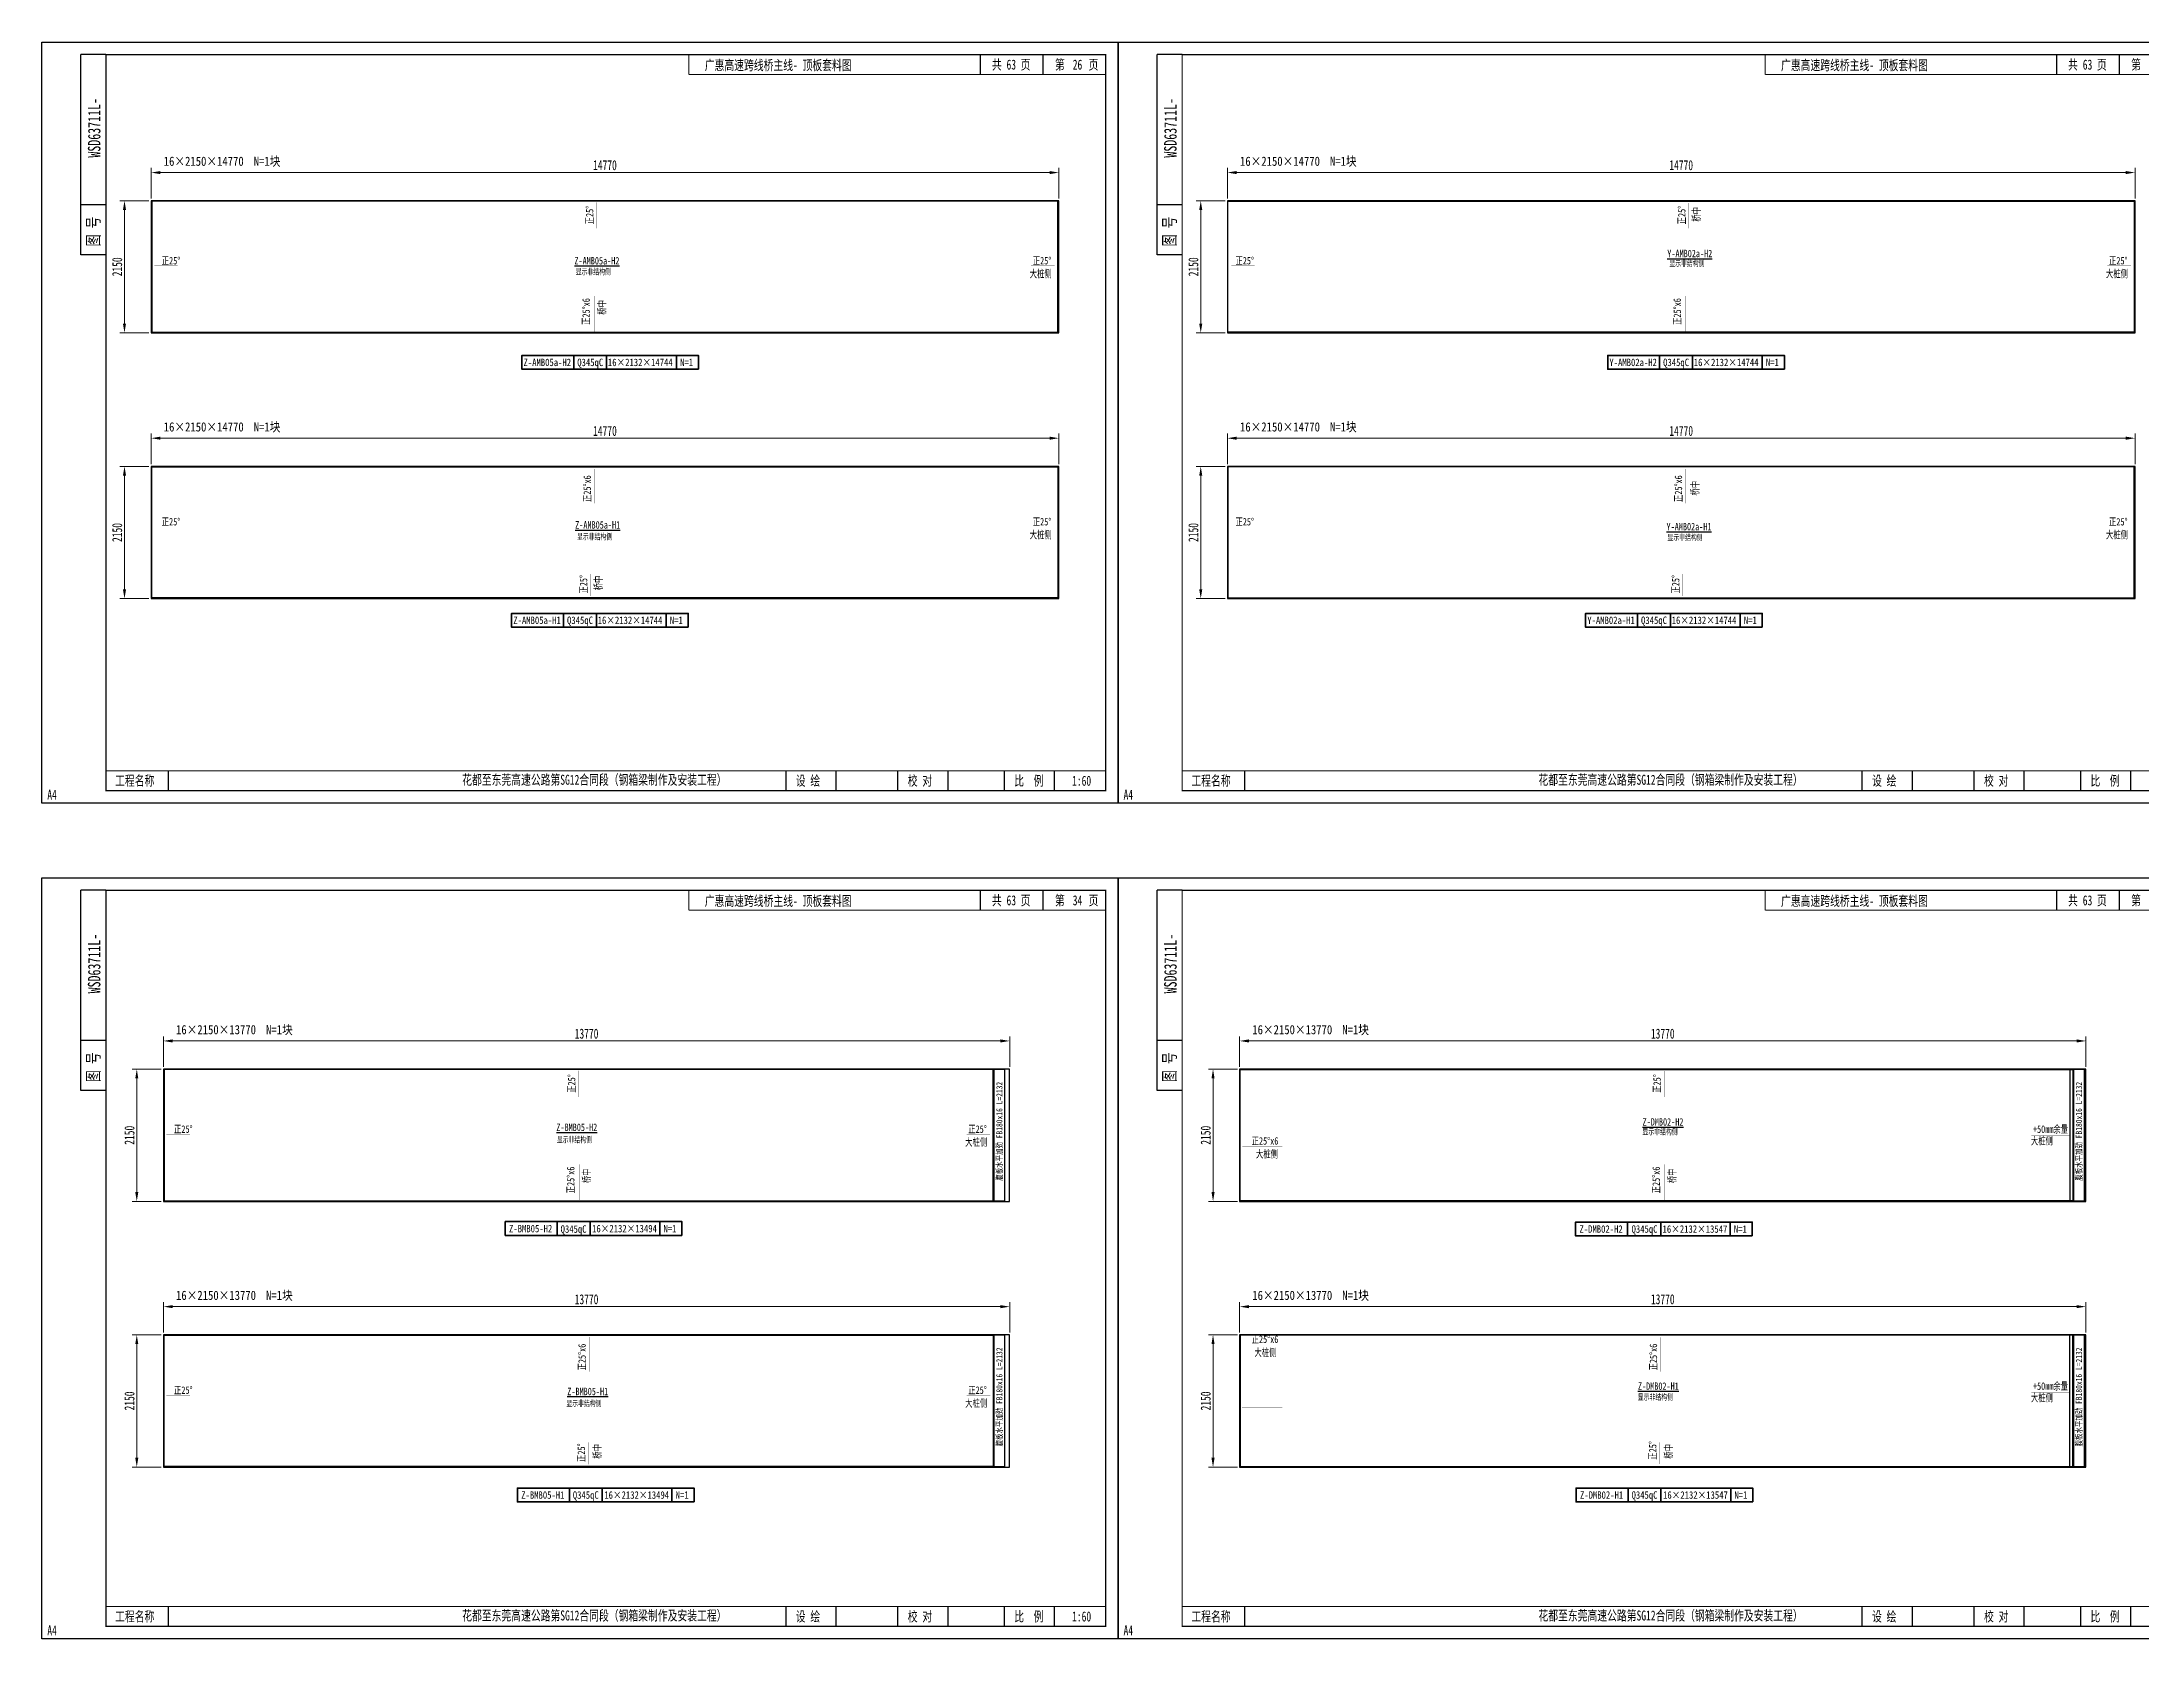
# Model space of a CAD drawing. Extents: x 1629247 to 2251351, y -601856 to -65897.
# Drawn here: x 2104269 to 2138440, y -172000 to -146022 of the extents above; entities that cross this region are included whole.
import ezdxf
from ezdxf.enums import TextEntityAlignment as Align

# ---------------------------------------------------------------- set-up
doc = ezdxf.new("R2010")
doc.units = 0
doc.header["$LTSCALE"] = 2
doc.header["$MEASUREMENT"] = 0
doc.header["$PDMODE"] = 35
doc.header["$PDSIZE"] = 50
doc.linetypes.add('PHANTOM', pattern=[63.5, 31.75, -6.35, 6.35, -6.35, 6.35, -6.35])
doc.layers.get('0').update_dxf_attribs({"linetype": 'CONTINUOUS'})
doc.layers.get('Defpoints').update_dxf_attribs({"linetype": 'CONTINUOUS'})
doc.layers.add('1图框轮廓', color=7, linetype='CONTINUOUS', lineweight=35)
doc.layers.add('标注层', color=3, linetype='CONTINUOUS', lineweight=13)
doc.layers.add('A3', color=7, linetype='CONTINUOUS')
doc.styles.add('仿宋', font='仿宋_GB2312_1.ttf', dxfattribs={"width": 0.7})
doc.dimstyles.new('标准标注样式-60', dxfattribs={"dimscale": 60, "dimtxt": 2.7, "dimasz": 2.5, "dimexe": 1.25, "dimexo": 0.625, "dimtad": 1, "dimdec": 0, "dimdsep": 46, "dimtxsty": '仿宋', "dimcen": 2.5, "dimclrd": 3, "dimclre": 3, "dimclrt": 4, "dimazin": 0, "dimtfac": 1, "dimtdec": 0, "dimtmove": 0, "dimatfit": 3, "dimfxl": 1.25, "dimlwd": 13, "dimlwe": 13, "dimarcsym": 0})

# ---------------------------------------------------------------- blocks, each defined once
blk = doc.blocks.new('*D1015')
at = {"color": 3, "lineweight": 13, "ltscale": 3}
for p, q in [((2106044, -148567), (2106044, -148071)), ((2120814, -148567), (2120814, -148071))]:
    blk.add_line(p, q, dxfattribs=at)
at = {"color": 3, "linetype": 'ByBlock', "lineweight": 13, "ltscale": 3}
blk.add_line((2120664, -148146), (2106194, -148146), dxfattribs=at)
at = {"color": 3, "ltscale": 3}
for points in [[(2106194, -148121), (2106194, -148171), (2106044, -148146)], [(2120664, -148121), (2120664, -148171), (2120814, -148146)]]:
    blk.add_solid(points, dxfattribs=at)
at = {"layer": 'Defpoints', "color": 0, "ltscale": 3}
for p in [(2106044, -148146), (2106044, -148604), (2120814, -148604)]:
    blk.add_point(p, dxfattribs=at)
at = {"color": 4, "ltscale": 3, "insert": (2113429, -148027), "char_height": 162, "attachment_point": 5, "style": '仿宋'}
blk.add_mtext('14770', dxfattribs=at)
blk = doc.blocks.new('*D1016')
at = {"color": 3, "lineweight": 13, "ltscale": 3}
for p, q in [((2106007, -148604), (2105536, -148604)), ((2106007, -150754), (2105536, -150754))]:
    blk.add_line(p, q, dxfattribs=at)
at = {"color": 3, "linetype": 'ByBlock', "lineweight": 13, "ltscale": 3}
blk.add_line((2105611, -148754), (2105611, -150604), dxfattribs=at)
at = {"color": 3, "ltscale": 3}
for points in [[(2105586, -148754), (2105636, -148754), (2105611, -148604)], [(2105586, -150604), (2105636, -150604), (2105611, -150754)]]:
    blk.add_solid(points, dxfattribs=at)
at = {"layer": 'Defpoints', "color": 0, "ltscale": 3}
for p in [(2106044, -148604), (2105611, -150754), (2106044, -150754)]:
    blk.add_point(p, dxfattribs=at)
at = {"color": 4, "ltscale": 3, "insert": (2105493, -149679), "char_height": 162, "attachment_point": 5, "rotation": 90, "style": '仿宋'}
blk.add_mtext('2150', dxfattribs=at)
blk = doc.blocks.new('tukuangA4-')
at = {"layer": 'A3'}
for p, q in [((537, 7565), (537, 10327)), ((882, 10327), (537, 10327)), ((12951, 10051), (12951, 10327)), ((13814, 10051), (13814, 10327)), ((882, 8256), (537, 8256)), ((882, 7565), (537, 7565)), ((1745, 173), (1745, 449)), ((10266, 173), (10266, 449)), ((10957, 173), (10957, 449)), ((11811, 173), (11811, 449)), ((12502, 173), (12502, 449)), ((13280, 173), (13280, 449)), ((13971, 173), (13971, 449))]:
    blk.add_line(p, q, dxfattribs=at)
blk.add_lwpolyline([(14850, 10500), (14850, 0), (0, 0), (0, 10500)], close=True, dxfattribs=at)
for points, const_width in [([(882, 10327), (14677, 10327), (14677, 173), (882, 173), (882, 10327)], 17.3), ([(8927, 10051), (8927, 10327)], 13.8), ([(8927, 10051), (14677, 10051)], 13.8), ([(882, 449), (14677, 449)], 13.8)]:
    blk.add_lwpolyline(points, dxfattribs=dict(at, const_width=const_width))
at = {"layer": 'A3', "color": 7, "linetype": 'Continuous', "style": '仿宋', "width": 0.7}
for s, p in [('共    页', (13106, 10120)), ('第     页', (13977, 10120)), ('工程名称', (1009, 242)), ('花都至东莞高速公路第SG12合同段（钢箱梁制作及安装工程）', (5798, 255)), ('设 绘', (10401, 242)), ('校 对', (11946, 242)), ('比  例', (13415, 242))]:
    blk.add_text(s, height=138.1, dxfattribs=at).set_placement(p)
blk.add_text('WSD63711L-', height=172.6, rotation=90, dxfattribs=at).set_placement((806, 9316), align=Align.CENTER)
blk.add_text('图 号', height=172.6, rotation=90, dxfattribs=at).set_placement((793, 7681))
blk.add_text('A4', height=138.1, dxfattribs=at).set_placement((139, 50), align=Align.CENTER)
blk = doc.blocks.new('*D1017')
at = {"color": 3, "lineweight": 13, "ltscale": 3}
for p, q in [((2106044, -152888), (2106044, -152392)), ((2120814, -152888), (2120814, -152392))]:
    blk.add_line(p, q, dxfattribs=at)
at = {"color": 3, "linetype": 'ByBlock', "lineweight": 13, "ltscale": 3}
blk.add_line((2120664, -152467), (2106194, -152467), dxfattribs=at)
at = {"color": 3, "ltscale": 3}
for points in [[(2106194, -152442), (2106194, -152492), (2106044, -152467)], [(2120664, -152442), (2120664, -152492), (2120814, -152467)]]:
    blk.add_solid(points, dxfattribs=at)
at = {"layer": 'Defpoints', "color": 0, "ltscale": 3}
for p in [(2106044, -152467), (2106044, -152926), (2120814, -152926)]:
    blk.add_point(p, dxfattribs=at)
at = {"color": 4, "ltscale": 3, "insert": (2113429, -152349), "char_height": 162, "attachment_point": 5, "style": '仿宋'}
blk.add_mtext('14770', dxfattribs=at)
blk = doc.blocks.new('*D1018')
at = {"color": 3, "lineweight": 13, "ltscale": 3}
for p, q in [((2106007, -152926), (2105536, -152926)), ((2106007, -155076), (2105536, -155076))]:
    blk.add_line(p, q, dxfattribs=at)
at = {"color": 3, "linetype": 'ByBlock', "lineweight": 13, "ltscale": 3}
blk.add_line((2105611, -153076), (2105611, -154926), dxfattribs=at)
at = {"color": 3, "ltscale": 3}
for points in [[(2105586, -153076), (2105636, -153076), (2105611, -152926)], [(2105586, -154926), (2105636, -154926), (2105611, -155076)]]:
    blk.add_solid(points, dxfattribs=at)
at = {"layer": 'Defpoints', "color": 0, "ltscale": 3}
for p in [(2106044, -152926), (2105611, -155076), (2106044, -155076)]:
    blk.add_point(p, dxfattribs=at)
at = {"color": 4, "ltscale": 3, "insert": (2105493, -154001), "char_height": 162, "attachment_point": 5, "rotation": 90, "style": '仿宋'}
blk.add_mtext('2150', dxfattribs=at)
blk = doc.blocks.new('*D1019')
at = {"color": 3, "lineweight": 13, "ltscale": 3}
for p, q in [((2123557, -148567), (2123557, -148071)), ((2138327, -148567), (2138327, -148071))]:
    blk.add_line(p, q, dxfattribs=at)
at = {"color": 3, "linetype": 'ByBlock', "lineweight": 13, "ltscale": 3}
blk.add_line((2138177, -148146), (2123707, -148146), dxfattribs=at)
at = {"color": 3, "ltscale": 3}
for points in [[(2123707, -148121), (2123707, -148171), (2123557, -148146)], [(2138177, -148121), (2138177, -148171), (2138327, -148146)]]:
    blk.add_solid(points, dxfattribs=at)
at = {"layer": 'Defpoints', "color": 0, "ltscale": 3}
for p in [(2123557, -148146), (2123557, -148604), (2138327, -148604)]:
    blk.add_point(p, dxfattribs=at)
at = {"color": 4, "ltscale": 3, "insert": (2130942, -148027), "char_height": 162, "attachment_point": 5, "style": '仿宋'}
blk.add_mtext('14770', dxfattribs=at)
blk = doc.blocks.new('*D1020')
at = {"color": 3, "lineweight": 13, "ltscale": 3}
for p, q in [((2123520, -148604), (2123049, -148604)), ((2123520, -150754), (2123049, -150754))]:
    blk.add_line(p, q, dxfattribs=at)
at = {"color": 3, "linetype": 'ByBlock', "lineweight": 13, "ltscale": 3}
blk.add_line((2123124, -148754), (2123124, -150604), dxfattribs=at)
at = {"color": 3, "ltscale": 3}
for points in [[(2123099, -148754), (2123149, -148754), (2123124, -148604)], [(2123099, -150604), (2123149, -150604), (2123124, -150754)]]:
    blk.add_solid(points, dxfattribs=at)
at = {"layer": 'Defpoints', "color": 0, "ltscale": 3}
for p in [(2123557, -148604), (2123124, -150754), (2123557, -150754)]:
    blk.add_point(p, dxfattribs=at)
at = {"color": 4, "ltscale": 3, "insert": (2123005, -149679), "char_height": 162, "attachment_point": 5, "rotation": 90, "style": '仿宋'}
blk.add_mtext('2150', dxfattribs=at)
blk = doc.blocks.new('*D1021')
at = {"color": 3, "lineweight": 13, "ltscale": 3}
for p, q in [((2123557, -152888), (2123557, -152392)), ((2138327, -152888), (2138327, -152392))]:
    blk.add_line(p, q, dxfattribs=at)
at = {"color": 3, "linetype": 'ByBlock', "lineweight": 13, "ltscale": 3}
blk.add_line((2138177, -152467), (2123707, -152467), dxfattribs=at)
at = {"color": 3, "ltscale": 3}
for points in [[(2123707, -152442), (2123707, -152492), (2123557, -152467)], [(2138177, -152442), (2138177, -152492), (2138327, -152467)]]:
    blk.add_solid(points, dxfattribs=at)
at = {"layer": 'Defpoints', "color": 0, "ltscale": 3}
for p in [(2123557, -152467), (2123557, -152926), (2138327, -152926)]:
    blk.add_point(p, dxfattribs=at)
at = {"color": 4, "ltscale": 3, "insert": (2130942, -152349), "char_height": 162, "attachment_point": 5, "style": '仿宋'}
blk.add_mtext('14770', dxfattribs=at)
blk = doc.blocks.new('*D1022')
at = {"color": 3, "lineweight": 13, "ltscale": 3}
for p, q in [((2123520, -152926), (2123049, -152926)), ((2123520, -155076), (2123049, -155076))]:
    blk.add_line(p, q, dxfattribs=at)
at = {"color": 3, "linetype": 'ByBlock', "lineweight": 13, "ltscale": 3}
blk.add_line((2123124, -153076), (2123124, -154926), dxfattribs=at)
at = {"color": 3, "ltscale": 3}
for points in [[(2123099, -153076), (2123149, -153076), (2123124, -152926)], [(2123099, -154926), (2123149, -154926), (2123124, -155076)]]:
    blk.add_solid(points, dxfattribs=at)
at = {"layer": 'Defpoints', "color": 0, "ltscale": 3}
for p in [(2123557, -152926), (2123124, -155076), (2123557, -155076)]:
    blk.add_point(p, dxfattribs=at)
at = {"color": 4, "ltscale": 3, "insert": (2123005, -154001), "char_height": 162, "attachment_point": 5, "rotation": 90, "style": '仿宋'}
blk.add_mtext('2150', dxfattribs=at)
blk = doc.blocks.new('*D1023')
at = {"color": 3, "lineweight": 13, "ltscale": 3}
for p, q in [((2106244, -162693), (2106244, -162197)), ((2120015, -162693), (2120015, -162197))]:
    blk.add_line(p, q, dxfattribs=at)
at = {"color": 3, "linetype": 'ByBlock', "lineweight": 13, "ltscale": 3}
blk.add_line((2119865, -162272), (2106394, -162272), dxfattribs=at)
at = {"color": 3, "ltscale": 3}
for points in [[(2106394, -162247), (2106394, -162297), (2106244, -162272)], [(2119865, -162247), (2119865, -162297), (2120015, -162272)]]:
    blk.add_solid(points, dxfattribs=at)
at = {"layer": 'Defpoints', "color": 0, "ltscale": 3}
for p in [(2106244, -162272), (2106244, -162731), (2120015, -162731)]:
    blk.add_point(p, dxfattribs=at)
at = {"color": 4, "ltscale": 3, "insert": (2113130, -162154), "char_height": 162, "attachment_point": 5, "style": '仿宋'}
blk.add_mtext('13770', dxfattribs=at)
blk = doc.blocks.new('*D1024')
at = {"color": 3, "lineweight": 13, "ltscale": 3}
for p, q in [((2106207, -162731), (2105736, -162731)), ((2106207, -164881), (2105736, -164881))]:
    blk.add_line(p, q, dxfattribs=at)
at = {"color": 3, "linetype": 'ByBlock', "lineweight": 13, "ltscale": 3}
blk.add_line((2105811, -162881), (2105811, -164731), dxfattribs=at)
at = {"color": 3, "ltscale": 3}
for points in [[(2105786, -162881), (2105836, -162881), (2105811, -162731)], [(2105786, -164731), (2105836, -164731), (2105811, -164881)]]:
    blk.add_solid(points, dxfattribs=at)
at = {"layer": 'Defpoints', "color": 0, "ltscale": 3}
for p in [(2106244, -162731), (2105811, -164881), (2106244, -164881)]:
    blk.add_point(p, dxfattribs=at)
at = {"color": 4, "ltscale": 3, "insert": (2105693, -163806), "char_height": 162, "attachment_point": 5, "rotation": 90, "style": '仿宋'}
blk.add_mtext('2150', dxfattribs=at)
blk = doc.blocks.new('*D1025')
at = {"color": 3, "lineweight": 13, "ltscale": 3}
for p, q in [((2106244, -167015), (2106244, -166519)), ((2120015, -167015), (2120015, -166519))]:
    blk.add_line(p, q, dxfattribs=at)
at = {"color": 3, "linetype": 'ByBlock', "lineweight": 13, "ltscale": 3}
blk.add_line((2119865, -166594), (2106394, -166594), dxfattribs=at)
at = {"color": 3, "ltscale": 3}
for points in [[(2106394, -166569), (2106394, -166619), (2106244, -166594)], [(2119865, -166569), (2119865, -166619), (2120015, -166594)]]:
    blk.add_solid(points, dxfattribs=at)
at = {"layer": 'Defpoints', "color": 0, "ltscale": 3}
for p in [(2106244, -166594), (2106244, -167053), (2120015, -167053)]:
    blk.add_point(p, dxfattribs=at)
at = {"color": 4, "ltscale": 3, "insert": (2113130, -166475), "char_height": 162, "attachment_point": 5, "style": '仿宋'}
blk.add_mtext('13770', dxfattribs=at)
blk = doc.blocks.new('*D1026')
at = {"color": 3, "lineweight": 13, "ltscale": 3}
for p, q in [((2106207, -167053), (2105736, -167053)), ((2106207, -169203), (2105736, -169203))]:
    blk.add_line(p, q, dxfattribs=at)
at = {"color": 3, "linetype": 'ByBlock', "lineweight": 13, "ltscale": 3}
blk.add_line((2105811, -167203), (2105811, -169053), dxfattribs=at)
at = {"color": 3, "ltscale": 3}
for points in [[(2105786, -167203), (2105836, -167203), (2105811, -167053)], [(2105786, -169053), (2105836, -169053), (2105811, -169203)]]:
    blk.add_solid(points, dxfattribs=at)
at = {"layer": 'Defpoints', "color": 0, "ltscale": 3}
for p in [(2106244, -167053), (2105811, -169203), (2106244, -169203)]:
    blk.add_point(p, dxfattribs=at)
at = {"color": 4, "ltscale": 3, "insert": (2105693, -168128), "char_height": 162, "attachment_point": 5, "rotation": 90, "style": '仿宋'}
blk.add_mtext('2150', dxfattribs=at)
blk = doc.blocks.new('*D1027')
at = {"color": 3, "lineweight": 13, "ltscale": 3}
for p, q in [((2123757, -162693), (2123757, -162197)), ((2137528, -162693), (2137528, -162197))]:
    blk.add_line(p, q, dxfattribs=at)
at = {"color": 3, "linetype": 'ByBlock', "lineweight": 13, "ltscale": 3}
blk.add_line((2137378, -162272), (2123907, -162272), dxfattribs=at)
at = {"color": 3, "ltscale": 3}
for points in [[(2123907, -162247), (2123907, -162297), (2123757, -162272)], [(2137378, -162247), (2137378, -162297), (2137528, -162272)]]:
    blk.add_solid(points, dxfattribs=at)
at = {"layer": 'Defpoints', "color": 0, "ltscale": 3}
for p in [(2123757, -162272), (2123757, -162731), (2137528, -162731)]:
    blk.add_point(p, dxfattribs=at)
at = {"color": 4, "ltscale": 3, "insert": (2130642, -162154), "char_height": 162, "attachment_point": 5, "style": '仿宋'}
blk.add_mtext('13770', dxfattribs=at)
blk = doc.blocks.new('*D1028')
at = {"color": 3, "lineweight": 13, "ltscale": 3}
for p, q in [((2123720, -162731), (2123249, -162731)), ((2123720, -164881), (2123249, -164881))]:
    blk.add_line(p, q, dxfattribs=at)
at = {"color": 3, "linetype": 'ByBlock', "lineweight": 13, "ltscale": 3}
blk.add_line((2123324, -162881), (2123324, -164731), dxfattribs=at)
at = {"color": 3, "ltscale": 3}
for points in [[(2123299, -162881), (2123349, -162881), (2123324, -162731)], [(2123299, -164731), (2123349, -164731), (2123324, -164881)]]:
    blk.add_solid(points, dxfattribs=at)
at = {"layer": 'Defpoints', "color": 0, "ltscale": 3}
for p in [(2123757, -162731), (2123324, -164881), (2123757, -164881)]:
    blk.add_point(p, dxfattribs=at)
at = {"color": 4, "ltscale": 3, "insert": (2123205, -163806), "char_height": 162, "attachment_point": 5, "rotation": 90, "style": '仿宋'}
blk.add_mtext('2150', dxfattribs=at)
blk = doc.blocks.new('*D1029')
at = {"color": 3, "lineweight": 13, "ltscale": 3}
for p, q in [((2123757, -167015), (2123757, -166519)), ((2137528, -167015), (2137528, -166519))]:
    blk.add_line(p, q, dxfattribs=at)
at = {"color": 3, "linetype": 'ByBlock', "lineweight": 13, "ltscale": 3}
blk.add_line((2137378, -166594), (2123907, -166594), dxfattribs=at)
at = {"color": 3, "ltscale": 3}
for points in [[(2123907, -166569), (2123907, -166619), (2123757, -166594)], [(2137378, -166569), (2137378, -166619), (2137528, -166594)]]:
    blk.add_solid(points, dxfattribs=at)
at = {"layer": 'Defpoints', "color": 0, "ltscale": 3}
for p in [(2123757, -166594), (2123757, -167053), (2137528, -167053)]:
    blk.add_point(p, dxfattribs=at)
at = {"color": 4, "ltscale": 3, "insert": (2130642, -166475), "char_height": 162, "attachment_point": 5, "style": '仿宋'}
blk.add_mtext('13770', dxfattribs=at)
blk = doc.blocks.new('*D1030')
at = {"color": 3, "lineweight": 13, "ltscale": 3}
for p, q in [((2123720, -167053), (2123249, -167053)), ((2123720, -169203), (2123249, -169203))]:
    blk.add_line(p, q, dxfattribs=at)
at = {"color": 3, "linetype": 'ByBlock', "lineweight": 13, "ltscale": 3}
blk.add_line((2123324, -167203), (2123324, -169053), dxfattribs=at)
at = {"color": 3, "ltscale": 3}
for points in [[(2123299, -167203), (2123349, -167203), (2123324, -167053)], [(2123299, -169053), (2123349, -169053), (2123324, -169203)]]:
    blk.add_solid(points, dxfattribs=at)
at = {"layer": 'Defpoints', "color": 0, "ltscale": 3}
for p in [(2123757, -167053), (2123324, -169203), (2123757, -169203)]:
    blk.add_point(p, dxfattribs=at)
at = {"color": 4, "ltscale": 3, "insert": (2123205, -168128), "char_height": 162, "attachment_point": 5, "rotation": 90, "style": '仿宋'}
blk.add_mtext('2150', dxfattribs=at)

msp = doc.modelspace()

# ---------------------------------------------------------------- linework, layer by layer
at = {"color": 3, "ltscale": 3}
for p, q in [((2137264.3, -162739), (2137264.3, -164871)), ((2137264.3, -169192.5), (2137264.3, -167060.5))]:
    msp.add_line(p, q, dxfattribs=at)
at = {"color": 8, "ltscale": 3}
for points in [[(2106044.5, -150754.3), (2120814.5, -150754.3), (2120814.5, -148604.3), (2106044.5, -148604.3)], [(2123557.2, -150754.3), (2138327.2, -150754.3), (2138327.2, -148604.3), (2123557.2, -148604.3)], [(2106044.5, -155075.8), (2120814.5, -155075.8), (2120814.5, -152925.8), (2106044.5, -152925.8)], [(2123557.2, -155075.8), (2138327.2, -155075.8), (2138327.2, -152925.8), (2123557.2, -152925.8)], [(2106244.4, -164881), (2120014.8, -164881), (2120014.8, -162731), (2106244.4, -162731)], [(2123757.2, -164881), (2137527.6, -164881), (2137527.6, -162731), (2123757.2, -162731)], [(2106244.4, -169202.5), (2120014.8, -169202.5), (2120014.8, -167052.5), (2106244.4, -167052.5)], [(2123757.2, -169202.5), (2137527.6, -169202.5), (2137527.6, -167052.5), (2123757.2, -167052.5)]]:
    msp.add_lwpolyline(points, close=True, dxfattribs=at)
at = {"color": 1}
for points in [[(2106054.5, -150744.3), (2120798.5, -150744.3), (2120798.5, -148612.3), (2106054.5, -148612.3)], [(2138311.1, -150744.3), (2123567.2, -150744.3), (2123567.2, -148612.3), (2138311.1, -148612.3)], [(2106054.5, -152933.8), (2120798.5, -152933.8), (2120798.5, -155065.8), (2106054.5, -155065.8)], [(2123567.2, -155065.8), (2138311.1, -155065.8), (2138311.1, -152933.8), (2123567.2, -152933.8)], [(2106254.4, -164871), (2119748.4, -164871), (2119748.4, -162739), (2106254.4, -162739)], [(2137314.3, -164871), (2123767.2, -164871), (2123767.2, -162739), (2137314.3, -162739)], [(2106254.4, -167060.5), (2119748.4, -167060.5), (2119748.4, -169192.5), (2106254.4, -169192.5)], [(2137314.3, -167060.5), (2123767.2, -167060.5), (2123767.2, -169192.5), (2137314.3, -169192.5)]]:
    msp.add_lwpolyline(points, close=True, dxfattribs=at)
at = {"color": 2, "ltscale": 3}
for points in [[(2119758.4, -162739), (2119758.4, -164871), (2119938.4, -164871), (2119938.4, -162739)], [(2137324.3, -162739), (2137324.3, -164871), (2137504.3, -164871), (2137504.3, -162739)], [(2119758.4, -167060.5), (2119758.4, -169192.5), (2119938.4, -169192.5), (2119938.4, -167060.5)], [(2137324.3, -167060.5), (2137324.3, -169192.5), (2137504.3, -169192.5), (2137504.3, -167060.5)]]:
    msp.add_lwpolyline(points, close=True, dxfattribs=at)
at = {"layer": '1图框轮廓', "color": 30, "ltscale": 3}
for p, q in [((2112922.5, -151120.7), (2112922.5, -151345.7)), ((2113457, -151345.7), (2113457, -151120.7)), ((2114591.4, -151120.7), (2114591.4, -151345.7)), ((2130591.6, -151120.7), (2130591.6, -151345.7)), ((2131126.1, -151345.7), (2131126.1, -151120.7)), ((2132260.6, -151120.7), (2132260.6, -151345.7)), ((2112756, -155316), (2112756, -155541)), ((2113290.5, -155541), (2113290.5, -155316)), ((2114424.9, -155316), (2114424.9, -155541)), ((2130232.3, -155316), (2130232.3, -155541)), ((2130766.8, -155541), (2130766.8, -155316)), ((2131901.2, -155316), (2131901.2, -155541)), ((2112651.6, -165211.6), (2112651.6, -165436.6)), ((2113186.1, -165444), (2113186.1, -165219)), ((2114320.5, -165211.6), (2114320.5, -165436.6)), ((2130069.9, -165219), (2130069.9, -165444)), ((2130612.6, -165444), (2130612.6, -165219)), ((2131738.9, -165219), (2131738.9, -165444)), ((2112850, -169545.6), (2112850, -169770.6)), ((2113384.5, -169770.6), (2113384.5, -169545.6)), ((2114518.9, -169545.6), (2114518.9, -169770.6)), ((2130078.1, -169545.6), (2130078.1, -169770.6)), ((2130612.6, -169770.6), (2130612.6, -169545.6)), ((2131747.1, -169545.6), (2131747.1, -169770.6))]:
    msp.add_line(p, q, dxfattribs=at)
for points in [[(2114951.4, -151345.7), (2112076.8, -151345.7), (2112076.8, -151120.7), (2114951.4, -151120.7)], [(2132620.6, -151345.7), (2129745.9, -151345.7), (2129745.9, -151120.7), (2132620.6, -151120.7)], [(2114784.9, -155541), (2111910.3, -155541), (2111910.3, -155316), (2114784.9, -155316)], [(2132261.2, -155541), (2129386.6, -155541), (2129386.6, -155316), (2132261.2, -155316)], [(2114680.5, -165436.6), (2111805.9, -165436.6), (2111805.9, -165211.6), (2114680.5, -165211.6)], [(2132098.9, -165444), (2129224.3, -165444), (2129224.3, -165219), (2132098.9, -165219)], [(2114878.9, -169770.6), (2112004.3, -169770.6), (2112004.3, -169545.6), (2114878.9, -169545.6)], [(2132107.1, -169770.6), (2129232.4, -169770.6), (2129232.4, -169545.6), (2132107.1, -169545.6)]]:
    msp.add_lwpolyline(points, close=True, dxfattribs=at)
at = {"layer": '标注层', "color": 42}
for points in [[(2113298, -148625.1, 0, 25, 0), (2113298, -148699.9, 5, 5, 0), (2113298, -149054.6, 5, 5, 0)], [(2131068.8, -148625.1, 0, 25, 0), (2131068.8, -148699.9, 5, 5, 0), (2131068.8, -149054.6, 5, 5, 0)], [(2106083.1, -149665.1, 0, 25, 0), (2106157.9, -149665.1, 5, 5, 0), (2106478.7, -149665.1, 5, 5, 0)], [(2120758.2, -149665.1, 0, 25, 0), (2120683.4, -149665.1, 5, 5, 0), (2120362.6, -149665.1, 5, 5, 0)], [(2123607.5, -149665.1, 0, 25, 0), (2123682.3, -149665.1, 5, 5, 0), (2124003.1, -149665.1, 5, 5, 0)], [(2138270.9, -149665.1, 0, 25, 0), (2138196.1, -149665.1, 5, 5, 0), (2137875.2, -149665.1, 5, 5, 0)], [(2113263.1, -150744.3, 0, 25, 0), (2113263.1, -150669.4, 5, 5, 0), (2113263.1, -150153.5, 5, 5, 0)], [(2131019.2, -150744.3, 0, 25, 0), (2131019.2, -150669.4, 5, 5, 0), (2131019.2, -150153.5, 5, 5, 0)], [(2113263.1, -152956.8, 0, 25, 0), (2113263.1, -153031.7, 5, 5, 0), (2113263.1, -153526.8, 5, 5, 0)], [(2131019.2, -152956.8, 0, 25, 0), (2131019.2, -153031.7, 5, 5, 0), (2131019.2, -153526.8, 5, 5, 0)], [(2106083.1, -153911.4, 0, 25, 0), (2106157.9, -153911.4, 5, 5, 0), (2106478.7, -153911.4, 5, 5, 0)], [(2120758.2, -153911.4, 0, 25, 0), (2120683.4, -153911.4, 5, 5, 0), (2120362.6, -153911.4, 5, 5, 0)], [(2123607.5, -153911.4, 0, 25, 0), (2123682.3, -153911.4, 5, 5, 0), (2124003.1, -153911.4, 5, 5, 0)], [(2138270.9, -153911.4, 0, 25, 0), (2138196.1, -153911.4, 5, 5, 0), (2137875.2, -153911.4, 5, 5, 0)], [(2113198.6, -155036.6, 0, 25, 0), (2113198.6, -154961.8, 5, 5, 0), (2113198.6, -154677.2, 5, 5, 0)], [(2130969.4, -155036.6, 0, 25, 0), (2130969.4, -154961.8, 5, 5, 0), (2130969.4, -154677.2, 5, 5, 0)], [(2113003.8, -162751.8, 0, 25, 0), (2113003.8, -162826.6, 5, 5, 0), (2113003.8, -163181.3, 5, 5, 0)], [(2130666.4, -162751.8, 0, 25, 0), (2130666.4, -162826.6, 5, 5, 0), (2130666.4, -163181.3, 5, 5, 0)], [(2106283.1, -163791.8, 0, 25, 0), (2106357.9, -163791.8, 5, 5, 0), (2106678.7, -163791.8, 5, 5, 0)], [(2119708.2, -163791.8, 0, 25, 0), (2119633.4, -163791.8, 5, 5, 0), (2119312.6, -163791.8, 5, 5, 0)], [(2123790.2, -163996.5, 0, 25, 0), (2123865, -163996.5, 5, 5, 0), (2124450.2, -163996.5, 5, 5, 0)], [(2137264.3, -163805, 0, 25, 0), (2137189.4, -163805, 5, 5, 0), (2136637.5, -163805, 5, 5, 0)], [(2113013.1, -164871, 0, 25, 0), (2113013.1, -164796.1, 5, 5, 0), (2113013.1, -164280.2, 5, 5, 0)], [(2130675.7, -164871, 0, 25, 0), (2130675.7, -164796.1, 5, 5, 0), (2130675.7, -164280.2, 5, 5, 0)], [(2113178.6, -167083.6, 0, 25, 0), (2113178.6, -167158.4, 5, 5, 0), (2113178.6, -167653.5, 5, 5, 0)], [(2130611.9, -167083.6, 0, 25, 0), (2130611.9, -167158.4, 5, 5, 0), (2130611.9, -167653.5, 5, 5, 0)], [(2106283.1, -168038.2, 0, 25, 0), (2106357.9, -168038.2, 5, 5, 0), (2106678.7, -168038.2, 5, 5, 0)], [(2119708.2, -168038.2, 0, 25, 0), (2119633.4, -168038.2, 5, 5, 0), (2119312.6, -168038.2, 5, 5, 0)], [(2137264.3, -167984.7, 0, 25, 0), (2137189.4, -167984.7, 5, 5, 0), (2136637.5, -167984.7, 5, 5, 0)], [(2123790.2, -168235.6, 0, 25, 0), (2123865, -168235.6, 5, 5, 0), (2124450.2, -168235.6, 5, 5, 0)], [(2113162.6, -169163.3, 0, 25, 0), (2113162.6, -169088.5, 5, 5, 0), (2113162.6, -168803.9, 5, 5, 0)], [(2130595.9, -169163.3, 0, 25, 0), (2130595.9, -169088.5, 5, 5, 0), (2130595.9, -168803.9, 5, 5, 0)]]:
    msp.add_lwpolyline(points, format="xyseb", dxfattribs=at)

# ---------------------------------------------------------------- block references
at = {"color": 8, "xscale": 1.179310345090926, "yscale": 1.179310344828991, "zscale": 1.179310344827586}
for p in [(2104268.7, -158405), (2121781.5, -158405), (2104268.7, -172000.1), (2121781.5, -172000.1)]:
    msp.add_blockref('tukuangA4-', p, dxfattribs=at)

# ---------------------------------------------------------------- texts
at = {"color": 7, "style": '仿宋', "width": 0.85}
for s, p in [('16×2150×14770', (2106250, -148036.4)), ('N=1块', (2107714.3, -148036.4)), ('16×2150×14770', (2123762.7, -148036.4)), ('N=1块', (2125227, -148036.4)), ('16×2150×14770', (2106250, -152358)), ('N=1块', (2107714.3, -152358)), ('16×2150×14770', (2123762.7, -152358)), ('N=1块', (2125227, -152358)), ('16×2150×13770', (2106449.9, -162163.1)), ('N=1块', (2107914.2, -162163.1)), ('16×2150×13770', (2123962.7, -162163.1)), ('N=1块', (2125427, -162163.1)), ('16×2150×13770', (2106449.9, -166484.7)), ('N=1块', (2107914.2, -166484.7)), ('16×2150×13770', (2123962.7, -166484.7)), ('N=1块', (2125427, -166484.7))]:
    msp.add_text(s, height=150, dxfattribs=at).set_placement(p)
at = {"color": 6, "linetype": 'PHANTOM', "ltscale": 10, "style": '仿宋', "width": 0.7}
for s, p in [('%%UZ-AMB05a-H2', (2112932.9, -149640.8)), ('%%UY-AMB02a-H2', (2130715.6, -149523)), ('%%UZ-AMB05a-H1', (2112944.8, -153938)), ('%%UY-AMB02a-H1', (2130703.7, -153965.9)), ('%%UZ-BMB05-H2', (2112638.7, -163736.7)), ('%%UZ-DMB02-H2', (2130313.2, -163649.7)), ('%%UZ-BMB05-H1', (2112816.1, -168034)), ('%%UZ-DMB02-H1', (2130237.5, -167947))]:
    msp.add_text(s, height=121.5, dxfattribs=at).set_placement(p)
at = {"color": 152, "linetype": 'PHANTOM', "ltscale": 10, "style": '仿宋', "width": 0.7}
for p in [(2130748.6, -149673.5), (2112953, -149805.6), (2112975.1, -154115.5), (2130719, -154130.9), (2112647.2, -163924.8), (2130312.3, -163796.1), (2112801.2, -168217.6), (2130235.3, -168112.9)]:
    msp.add_text('显示非结构侧', height=97.2, dxfattribs=at).set_placement(p)
at = {"color": 7, "style": '仿宋', "width": 0.85}
for s, p in [('Z-AMB05a-H2', (2112491.1, -151233.2)), ('Q345qC', (2113189.7, -151233.2)), ('16×2132×14744', (2114004.3, -151233.2)), ('N=1 ', (2114792.5, -151233.2)), ('Y-AMB02a-H2', (2130160.2, -151233.2)), ('Q345qC', (2130858.9, -151233.2)), ('16×2132×14744', (2131673.5, -151233.2)), ('N=1 ', (2132461.7, -151233.2)), ('Z-AMB05a-H1', (2112324.6, -155428.5)), ('Q345qC', (2113023.2, -155428.5)), ('16×2132×14744', (2113837.8, -155428.5)), ('N=1 ', (2114626, -155428.5)), ('Y-AMB02a-H1', (2129800.9, -155428.5)), ('Q345qC', (2130499.5, -155428.5)), ('16×2132×14744', (2131314.1, -155428.5)), ('N=1 ', (2132102.3, -155428.5)), ('Z-BMB05-H2', (2112220.2, -165324.1)), ('Q345qC', (2112918.9, -165331.5)), ('16×2132×13494', (2113747.5, -165324.1)), ('N=1 ', (2114521.6, -165324.1)), ('Z-DMB02-H2', (2129638.6, -165331.5)), ('Q345qC', (2130345.4, -165331.5)), ('16×2132×13547', (2131165.9, -165331.5)), ('N=1 ', (2131940, -165331.5)), ('Z-BMB05-H1', (2112418.6, -169658.1)), ('Q345qC', (2113117.2, -169658.1)), ('16×2132×13494', (2113945.9, -169658.1)), ('N=1 ', (2114720, -169658.1)), ('Z-DMB02-H1', (2129646.7, -169658.1)), ('Q345qC', (2130345.4, -169658.1)), ('16×2132×13547', (2131174, -169658.1)), ('N=1 ', (2131948.2, -169658.1))]:
    msp.add_text(s, height=121.5, dxfattribs=at).set_placement(p, align=Align.MIDDLE_CENTER)
at = {"color": 7, "style": '仿宋', "width": 0.75}
for p in [(2119847.4, -163741.5), (2137413.2, -163741.5), (2119847.4, -168063), (2137413.2, -168063)]:
    msp.add_text('腹板水平加劲 FB180x16 L=2132', height=100, rotation=90, dxfattribs=at).set_placement(p, align=Align.MIDDLE_CENTER)
at = {"layer": 'A3', "color": 6, "linetype": 'Continuous', "style": '仿宋', "width": 0.7}
for p in [(2115053.4, -146479.9), (2132566.1, -146479.9), (2115053.4, -160075.1), (2132566.1, -160075.1)]:
    msp.add_text('广惠高速跨线桥主线- 顶板套料图', height=162.857, dxfattribs=at).set_placement(p)
at = {"layer": 'A3', "color": 1, "linetype": 'Continuous', "style": '仿宋', "width": 0.7}
for s, p in [('63', (2119963.9, -146470.8)), ('26', (2121041.1, -146470.8)), ('63', (2137476.7, -146470.8)), ('63', (2119963.9, -160066)), ('34', (2121041.1, -160066)), ('63', (2137476.7, -160066))]:
    msp.add_text(s, height=162.86, dxfattribs=at).set_placement(p)
at = {"layer": 'A3', "color": 7, "linetype": 'Continuous', "style": '仿宋', "width": 0.7}
for p in [(2121030.7, -158120.2), (2121030.7, -171715.3)]:
    msp.add_text('1:60', height=162.86, dxfattribs=at).set_placement(p)
at = {"layer": '标注层', "color": 42, "style": '仿宋', "width": 0.7}
for s, p in [('正25%%D', (2113240.8, -148987.7)), ('正25%%D', (2131011.6, -148987.7)), ('桥中', (2131249.5, -148943.5)), ('正25%%Dx6', (2113182.4, -150623.5)), ('桥中', (2113440.4, -150458.3)), ('正25%%Dx6', (2130938.6, -150623.5)), ('正25%%Dx6', (2113201.3, -153504.5)), ('正25%%Dx6', (2130957.4, -153504.5)), ('桥中', (2131227.7, -153399.3)), ('正25%%D', (2113141.5, -154993.6)), ('桥中', (2113381.3, -154941.4)), ('正25%%D', (2130912.3, -154993.6)), ('正25%%D', (2112946.7, -163114.4)), ('正25%%D', (2130609.3, -163114.4)), ('桥中', (2113190.5, -164585)), ('桥中', (2130853.1, -164585)), ('正25%%Dx6', (2112932.5, -164750.2)), ('正25%%Dx6', (2130595.1, -164750.2)), ('正25%%Dx6', (2113116.9, -167631.2)), ('正25%%Dx6', (2130550.1, -167631.2)), ('正25%%D', (2113105.5, -169120.3)), ('桥中', (2113364.1, -169068.1)), ('正25%%D', (2130538.7, -169082.9)), ('桥中', (2130797.4, -169068.1))]:
    msp.add_text(s, height=121.5, rotation=90, dxfattribs=at).set_placement(p)
for s, p in [('正25%%D', (2106217.7, -149639.9)), ('正25%%D', (2120391.4, -149639.9)), ('正25%%D', (2123689.7, -149639.9)), ('正25%%D', (2137904, -149639.9)), ('大桩侧', (2120341, -149852.7)), ('大桩侧', (2137853.6, -149852.7)), ('正25%%D', (2106217.7, -153886.2)), ('正25%%D', (2120391.4, -153886.2)), ('正25%%D', (2123689.7, -153886.2)), ('正25%%D', (2137904, -153886.2)), ('大桩侧', (2120341, -154099)), ('大桩侧', (2137853.6, -154099)), ('正25%%D', (2106417.7, -163766.6)), ('正25%%D', (2119341.4, -163766.6)), ('+50mm余量', (2136666.3, -163767.2)), ('大桩侧', (2119291, -163979.4)), ('正25%%Dx6', (2123952.9, -163958.7)), ('大桩侧', (2136632.6, -163958.5)), ('大桩侧', (2124022.5, -164171.8)), ('正25%%Dx6', (2123952.9, -167184.7)), ('大桩侧', (2123997.8, -167400)), ('正25%%D', (2106417.7, -168012.9)), ('大桩侧', (2119291, -168225.7)), ('正25%%D', (2119341.4, -168012.9)), ('大桩侧', (2136632.6, -168138.3)), ('+50mm余量', (2136666.3, -167946.9))]:
    msp.add_text(s, height=121.5, dxfattribs=at).set_placement(p)

# ---------------------------------------------------------------- dimensions: what is measured, and where the dimension line sits
at = {"color": 8, "ltscale": 3}
for base, p1, p2, picture, middle in [((2106044.5, -148145.6), (2120814.5, -148604.3), (2106044.5, -148604.3), '*D1015', (2113429.5, -148027.1)), ((2123557.2, -148145.6), (2138327.2, -148604.3), (2123557.2, -148604.3), '*D1019', (2130942.2, -148027.1)), ((2106044.5, -152467.2), (2120814.5, -152925.8), (2106044.5, -152925.8), '*D1017', (2113429.5, -152348.7)), ((2123557.2, -152467.2), (2138327.2, -152925.8), (2123557.2, -152925.8), '*D1021', (2130942.2, -152348.7)), ((2106244.4, -162272.3), (2120014.8, -162731), (2106244.4, -162731), '*D1023', (2113129.6, -162153.8)), ((2123757.2, -162272.3), (2137527.6, -162731), (2123757.2, -162731), '*D1027', (2130642.4, -162153.8)), ((2106244.4, -166593.9), (2120014.8, -167052.5), (2106244.4, -167052.5), '*D1025', (2113129.6, -166475.4)), ((2123757.2, -166593.9), (2137527.6, -167052.5), (2123757.2, -167052.5), '*D1029', (2130642.4, -166475.4))]:
    dim = msp.add_linear_dim(base=base, p1=p1, p2=p2, dimstyle='标准标注样式-60', dxfattribs=at)
    dim.commit()
    dim.dimension.update_dxf_attribs({"geometry": picture, "text_midpoint": middle})
for base, p1, p2, picture, middle in [((2105611, -150754.3), (2106044.5, -148604.3), (2106044.5, -150754.3), '*D1016', (2105492.5, -149679.3)), ((2123123.8, -150754.3), (2123557.2, -148604.3), (2123557.2, -150754.3), '*D1020', (2123005.3, -149679.3)), ((2105611, -155075.8), (2106044.5, -152925.8), (2106044.5, -155075.8), '*D1018', (2105492.5, -154000.8)), ((2123123.8, -155075.8), (2123557.2, -152925.8), (2123557.2, -155075.8), '*D1022', (2123005.3, -154000.8)), ((2105811, -164881), (2106244.4, -162731), (2106244.4, -164881), '*D1024', (2105692.5, -163806)), ((2123323.8, -164881), (2123757.2, -162731), (2123757.2, -164881), '*D1028', (2123205.3, -163806)), ((2105811, -169202.5), (2106244.4, -167052.5), (2106244.4, -169202.5), '*D1026', (2105692.5, -168127.5)), ((2123323.8, -169202.5), (2123757.2, -167052.5), (2123757.2, -169202.5), '*D1030', (2123205.3, -168127.5))]:
    dim = msp.add_linear_dim(base=base, p1=p1, p2=p2, angle=90, dimstyle='标准标注样式-60', dxfattribs=at)
    dim.commit()
    dim.dimension.update_dxf_attribs({"geometry": picture, "text_midpoint": middle})

doc.saveas('drawing.dxf')
